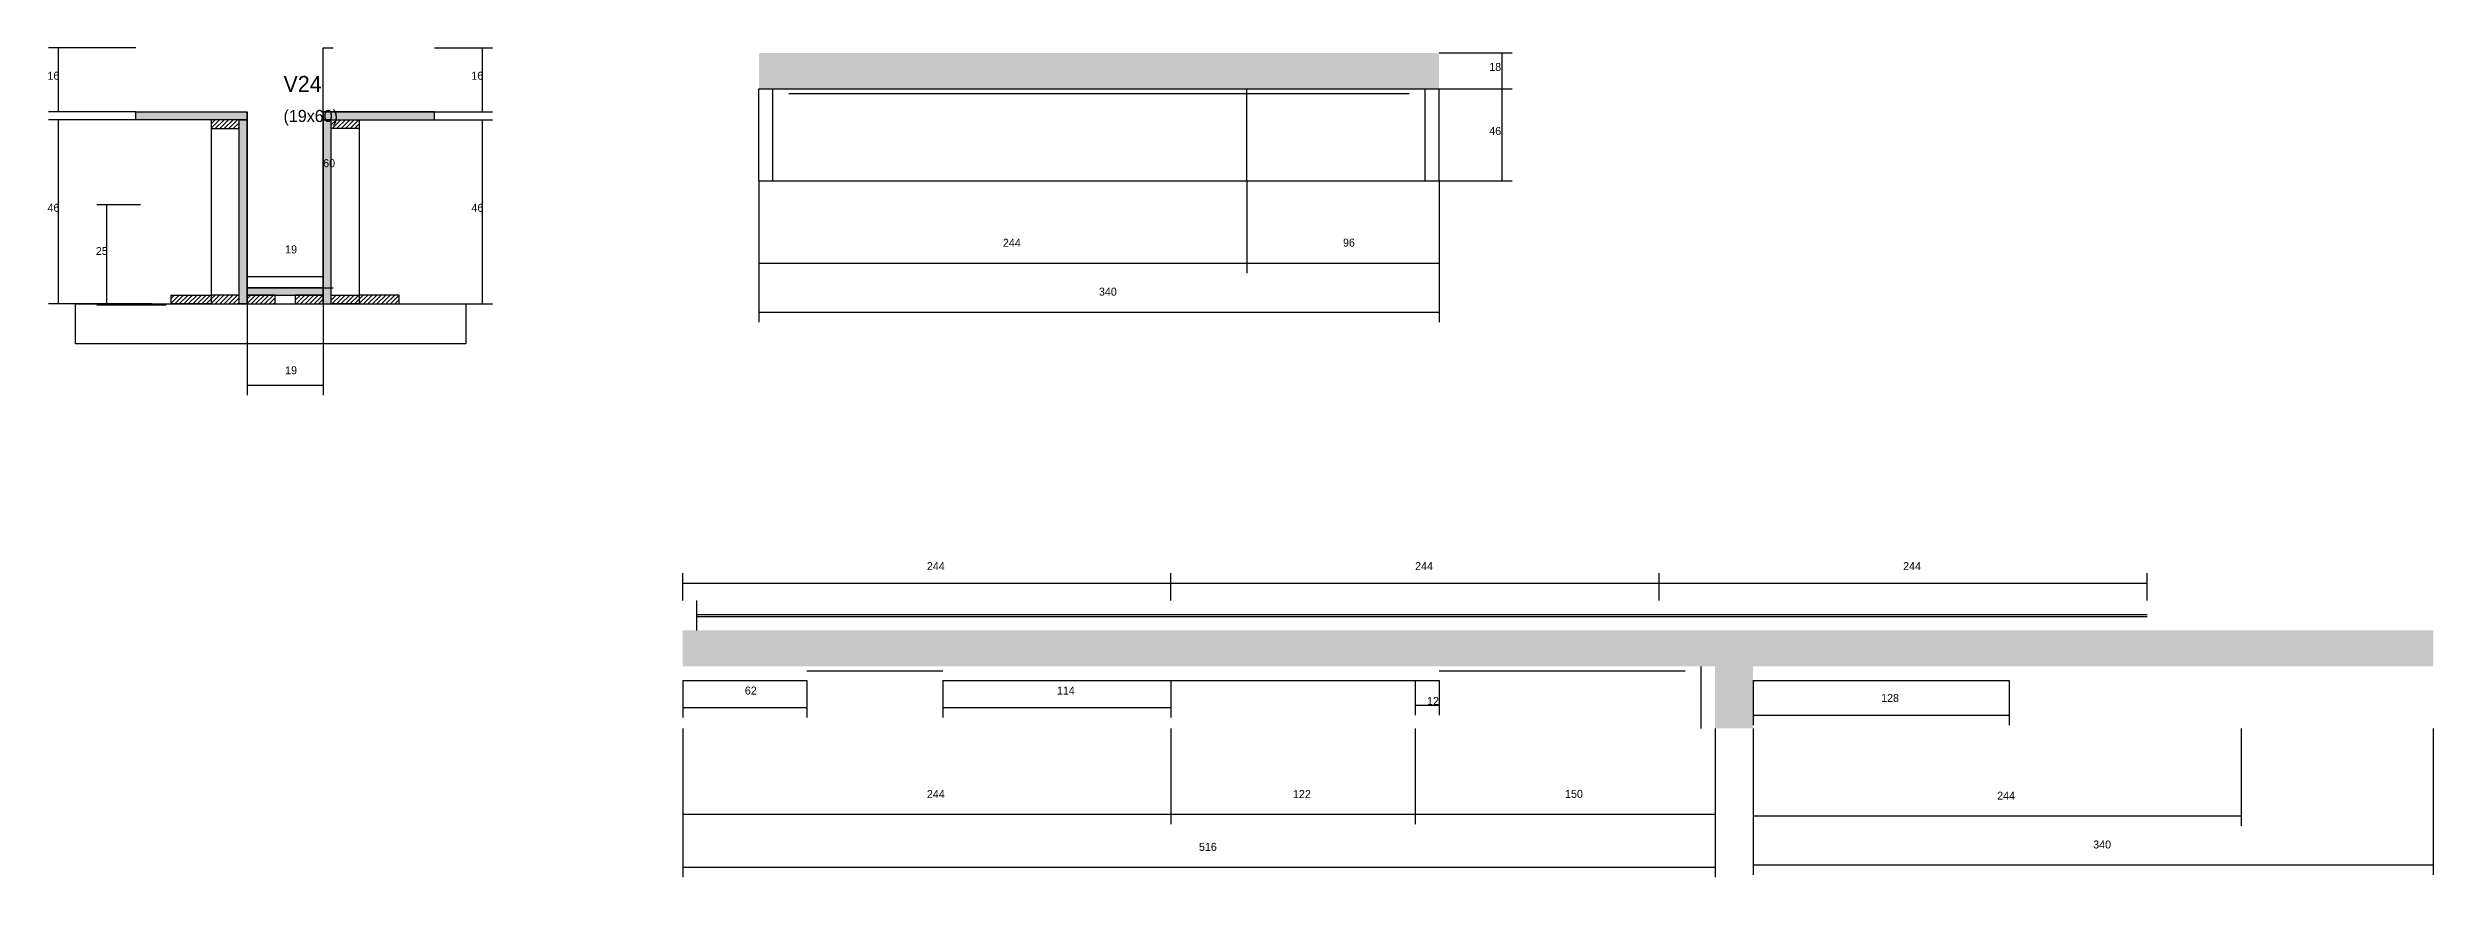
# Model space of a CAD drawing. Header units: metres. Extents: x -8098 to -5914, y 7094 to 7521.
# Drawn here: x -7106 to -5914, y 7106 to 7521 of the extents above; entities that cross this region are included whole.
import ezdxf

# ---------------------------------------------------------------- set-up
doc = ezdxf.new("R2010")
doc.units = ezdxf.units.M
for name, color, linetype in [('COTA', 241, 'Continuous'), ('Cota Seção (2x)', 4, 'Continuous'), ('Hachura', 253, 'Continuous'), ('Madeira', 126, 'Continuous'), ('Painéis', 200, 'Continuous'), ('SARR_2.2x7', 40, 'Continuous'), ('Texto Seção', 7, 'Continuous')]:
    doc.layers.add(name, color=color, linetype=linetype)

msp = doc.modelspace()

# ---------------------------------------------------------------- hatches: boundary and pattern name
at = {"layer": 'COTA'}
h = msp.add_hatch(dxfattribs=at)
h.set_pattern_fill('AR-CONC', scale=0.03)
h.paths.add_polyline_path([(-6750.9, 7518.3), (-6750.9, 7500.3), (-6410.9, 7500.3), (-6410.9, 7518.3)])
h = msp.add_hatch(dxfattribs=at)
h.set_pattern_fill('AR-CONC', scale=0.03)
h.paths.add_polyline_path([(-6788.9, 7229.7), (-6788.9, 7211.7), (-6272.9, 7211.7), (-6272.9, 7180.7), (-6253.9, 7180.7), (-6253.9, 7211.7), (-5913.9, 7211.7), (-5913.9, 7229.7), (-6056.9, 7229.7)])
at = {"layer": 'Hachura'}
h = msp.add_hatch(color=8, dxfattribs=at)
h.dxf.hatch_style = 1
h.paths.add_polyline_path([(-7062.3, 7484.9), (-7062.3, 7488.9), (-7062.3, 7488.9), (-7006.7, 7488.9), (-7006.7, 7488.9), (-7006.7, 7484.9), (-7006.7, 7484.9), (-7062.3, 7484.9)])
h = msp.add_hatch(color=8, dxfattribs=at)
h.dxf.hatch_style = 1
h.paths.add_polyline_path([(-7010.7, 7488.9), (-7006.7, 7488.9), (-7006.7, 7488.9), (-7006.7, 7392.9), (-7006.7, 7392.9), (-7010.7, 7392.9), (-7010.7, 7392.9), (-7010.7, 7488.9)])
h = msp.add_hatch(color=8, dxfattribs=at)
h.dxf.hatch_style = 1
h.paths.add_polyline_path([(-6964.7, 7488.9), (-6968.7, 7488.9), (-6968.7, 7488.9), (-6968.7, 7392.9), (-6968.7, 7392.9), (-6964.7, 7392.9), (-6964.7, 7392.9), (-6964.7, 7488.9)])
h = msp.add_hatch(color=8, dxfattribs=at)
h.dxf.hatch_style = 1
h.paths.add_polyline_path([(-6913.1, 7484.9), (-6913.1, 7488.9), (-6913.1, 7488.9), (-6968.7, 7488.9), (-6968.7, 7488.9), (-6968.7, 7484.9), (-6968.7, 7484.9), (-6913.1, 7484.9)])
h = msp.add_hatch(dxfattribs=at)
h.set_pattern_fill('ANSI31', scale=0.5)
h.paths.add_polyline_path([(-7010.7, 7480.5), (-7010.7, 7484.9), (-7010.7, 7484.9), (-7024.7, 7484.9), (-7024.7, 7484.9), (-7024.7, 7480.5), (-7024.7, 7480.5), (-7010.7, 7480.5)])
h = msp.add_hatch(dxfattribs=at)
h.set_pattern_fill('ANSI31', scale=0.5)
h.paths.add_polyline_path([(-6964.7, 7480.5), (-6964.7, 7484.9), (-6964.7, 7484.9), (-6950.7, 7484.9), (-6950.7, 7484.9), (-6950.7, 7480.5), (-6950.7, 7480.5), (-6964.7, 7480.5)])
h = msp.add_hatch(dxfattribs=at)
h.set_pattern_fill('ANSI31', scale=0.5)
h.paths.add_polyline_path([(-7044.7, 7392.9), (-7044.7, 7397.3), (-7044.7, 7397.3), (-7024.7, 7397.3), (-7024.7, 7397.3), (-7024.7, 7392.9), (-7024.7, 7392.9), (-7044.7, 7392.9)])
h = msp.add_hatch(dxfattribs=at)
h.set_pattern_fill('ANSI31', scale=0.5)
h.paths.add_polyline_path([(-7010.7, 7392.9), (-7010.7, 7397.3), (-7010.7, 7397.3), (-7024.7, 7397.3), (-7024.7, 7397.3), (-7024.7, 7392.9), (-7024.7, 7392.9), (-7010.7, 7392.9)])
h = msp.add_hatch(color=8, dxfattribs=at)
h.dxf.hatch_style = 1
h.paths.add_polyline_path([(-6968.7, 7397.3), (-6968.7, 7400.9), (-6968.7, 7400.9), (-7006.7, 7400.9), (-7006.7, 7400.9), (-7006.7, 7397.3), (-7006.7, 7397.3), (-6968.7, 7397.3)])
h = msp.add_hatch(dxfattribs=at)
h.set_pattern_fill('ANSI31', scale=0.5)
h.paths.add_polyline_path([(-6992.7, 7392.9), (-6992.7, 7397.3), (-6992.7, 7397.3), (-7006.7, 7397.3), (-7006.7, 7397.3), (-7006.7, 7392.9), (-7006.7, 7392.9), (-6992.7, 7392.9)])
h = msp.add_hatch(dxfattribs=at)
h.set_pattern_fill('ANSI31', scale=0.5)
h.paths.add_polyline_path([(-6968.7, 7392.9), (-6968.7, 7397.3), (-6968.7, 7397.3), (-6982.7, 7397.3), (-6982.7, 7397.3), (-6982.7, 7392.9), (-6982.7, 7392.9), (-6968.7, 7392.9)])
h = msp.add_hatch(dxfattribs=at)
h.set_pattern_fill('ANSI31', scale=0.5)
h.paths.add_polyline_path([(-6964.7, 7392.9), (-6964.7, 7397.3), (-6964.7, 7397.3), (-6950.7, 7397.3), (-6950.7, 7397.3), (-6950.7, 7392.9), (-6950.7, 7392.9), (-6964.7, 7392.9)])
h = msp.add_hatch(dxfattribs=at)
h.set_pattern_fill('ANSI31', scale=0.5)
h.paths.add_polyline_path([(-6930.7, 7392.9), (-6930.7, 7397.3), (-6930.7, 7397.3), (-6950.7, 7397.3), (-6950.7, 7397.3), (-6950.7, 7392.9), (-6950.7, 7392.9), (-6930.7, 7392.9)])

# ---------------------------------------------------------------- linework, layer by layer
at = {"layer": 'COTA'}
for p, q in [((-7062.3, 7520.9), (-7106, 7520.9)), ((-7101, 7488.9), (-7101, 7520.9)), ((-6913.1, 7520.9), (-6884.1, 7520.9)), ((-6889.1, 7488.9), (-6889.1, 7520.9)), ((-6410.9, 7518.3), (-6374.3, 7518.3)), ((-6379.3, 7500.3), (-6379.3, 7518.3)), ((-7062.3, 7488.9), (-7106, 7488.9)), ((-6913.1, 7488.9), (-6884.1, 7488.9)), ((-6410.9, 7500.3), (-6374.3, 7500.3)), ((-6410.9, 7500.3), (-6374.3, 7500.3)), ((-6379.3, 7454.3), (-6379.3, 7500.3)), ((-7062.3, 7484.9), (-7106, 7484.9)), ((-7101, 7392.9), (-7101, 7484.9)), ((-6913.1, 7484.9), (-6884.1, 7484.9)), ((-6889.1, 7392.9), (-6889.1, 7484.9)), ((-6750.9, 7454.3), (-6750.9, 7408.3)), ((-6750.9, 7454.3), (-6750.9, 7383.8)), ((-6506.9, 7454.3), (-6506.9, 7408.3)), ((-6506.9, 7454.3), (-6506.9, 7408.3)), ((-6410.9, 7454.3), (-6410.9, 7408.3)), ((-6410.9, 7454.3), (-6410.9, 7383.8)), ((-6410.9, 7454.3), (-6374.3, 7454.3)), ((-7060, 7442.4), (-7081.8, 7442.4)), ((-7076.8, 7392.3), (-7076.8, 7442.4)), ((-6750.9, 7413.3), (-6506.9, 7413.3)), ((-6506.9, 7413.3), (-6410.9, 7413.3)), ((-7054.3, 7392.9), (-7106, 7392.9)), ((-7047.2, 7392.3), (-7081.8, 7392.3)), ((-7006.7, 7392.9), (-7006.7, 7347.2)), ((-6968.7, 7392.9), (-6968.7, 7347.2)), ((-6930.7, 7392.9), (-6884.1, 7392.9)), ((-6750.9, 7388.8), (-6410.9, 7388.8)), ((-7006.7, 7352.2), (-6968.7, 7352.2)), ((-6788.9, 7244.7), (-6788.9, 7258.3)), ((-6788.9, 7253.3), (-6544.9, 7253.3)), ((-6544.9, 7244.7), (-6544.9, 7258.3)), ((-6544.9, 7244.7), (-6544.9, 7258.3)), ((-6544.9, 7253.3), (-6300.9, 7253.3)), ((-6300.9, 7244.7), (-6300.9, 7258.3)), ((-6300.9, 7244.7), (-6300.9, 7258.3)), ((-6300.9, 7253.3), (-6056.9, 7253.3)), ((-6056.9, 7244.7), (-6056.9, 7258.3)), ((-6788.9, 7204.7), (-6788.9, 7186.1)), ((-6726.9, 7204.7), (-6726.9, 7186.1)), ((-6658.9, 7204.7), (-6658.9, 7186.1)), ((-6544.9, 7204.7), (-6544.9, 7186.1)), ((-6422.9, 7204.7), (-6422.9, 7187.4)), ((-6410.9, 7204.7), (-6410.9, 7187.4)), ((-6253.9, 7204.7), (-6253.9, 7182.4)), ((-6125.9, 7204.7), (-6125.9, 7182.4)), ((-6788.9, 7191.1), (-6726.9, 7191.1)), ((-6658.9, 7191.1), (-6544.9, 7191.1)), ((-6422.9, 7192.4), (-6410.9, 7192.4)), ((-6788.9, 7180.7), (-6788.9, 7132.8)), ((-6788.9, 7180.7), (-6788.9, 7106.3)), ((-6544.9, 7180.7), (-6544.9, 7132.8)), ((-6544.9, 7180.7), (-6544.9, 7132.8)), ((-6422.9, 7180.7), (-6422.9, 7132.8)), ((-6422.9, 7180.7), (-6422.9, 7132.8)), ((-6272.9, 7180.7), (-6272.9, 7106.3)), ((-6253.9, 7187.4), (-6125.9, 7187.4)), ((-6253.9, 7180.7), (-6253.9, 7132)), ((-6253.9, 7180.7), (-6253.9, 7107.5)), ((-6009.9, 7180.7), (-6009.9, 7132)), ((-5913.9, 7180.7), (-5913.9, 7107.5)), ((-6272.9, 7168.4), (-6272.9, 7132.8)), ((-6788.9, 7137.8), (-6544.9, 7137.8)), ((-6544.9, 7137.8), (-6422.9, 7137.8)), ((-6422.9, 7137.8), (-6272.9, 7137.8)), ((-6253.9, 7137), (-6009.9, 7137)), ((-6788.9, 7111.3), (-6272.9, 7111.3)), ((-6253.9, 7112.5), (-5913.9, 7112.5))]:
    msp.add_line(p, q, dxfattribs=at)
at = {"layer": 'Cota Seção (2x)'}
for p, q in [((-6968.7, 7400.9), (-6968.7, 7520.9)), ((-6968.7, 7520.9), (-6963.7, 7520.9)), ((-7006.7, 7400.9), (-7006.7, 7411.6)), ((-7006.7, 7406.6), (-6968.7, 7406.6)), ((-6968.7, 7400.9), (-6968.7, 7411.6)), ((-6968.7, 7400.9), (-6963.7, 7400.9))]:
    msp.add_line(p, q, dxfattribs=at)
at = {"layer": 'Madeira'}
for points in [[(-7010.7, 7480.5), (-7010.7, 7484.9), (-7024.7, 7484.9), (-7024.7, 7480.5)], [(-7010.7, 7484.9), (-7024.7, 7484.9), (-7024.7, 7392.9), (-7010.7, 7392.9)], [(-6964.7, 7480.5), (-6964.7, 7484.9), (-6950.7, 7484.9), (-6950.7, 7480.5)], [(-6964.7, 7484.9), (-6950.7, 7484.9), (-6950.7, 7392.9), (-6964.7, 7392.9)], [(-7044.7, 7392.9), (-7044.7, 7397.3), (-7024.7, 7397.3), (-7024.7, 7392.9)], [(-7010.7, 7392.9), (-7010.7, 7397.3), (-7024.7, 7397.3), (-7024.7, 7392.9)], [(-6992.7, 7392.9), (-6992.7, 7397.3), (-7006.7, 7397.3), (-7006.7, 7392.9)], [(-6968.7, 7392.9), (-6968.7, 7397.3), (-6982.7, 7397.3), (-6982.7, 7392.9)], [(-6964.7, 7392.9), (-6964.7, 7397.3), (-6950.7, 7397.3), (-6950.7, 7392.9)], [(-6930.7, 7392.9), (-6930.7, 7397.3), (-6950.7, 7397.3), (-6950.7, 7392.9)], [(-6897.3, 7372.9), (-7092.5, 7372.9), (-7092.5, 7392.9), (-6897.3, 7392.9)]]:
    msp.add_lwpolyline(points, close=True, dxfattribs=at)
at = {"layer": 'Painéis'}
for p, q in [((-7062.3, 7488.9), (-7006.7, 7488.9)), ((-7062.3, 7484.9), (-7062.3, 7488.9)), ((-7006.7, 7484.9), (-7006.7, 7488.9)), ((-6968.7, 7488.9), (-6913.1, 7488.9)), ((-6968.7, 7484.9), (-6968.7, 7488.9)), ((-6913.1, 7484.9), (-6913.1, 7488.9)), ((-6750.9, 7500.3), (-6410.9, 7500.3)), ((-6750.9, 7454.3), (-6750.9, 7500.3)), ((-6506.9, 7454.3), (-6506.9, 7500.3)), ((-6410.9, 7454.3), (-6410.9, 7500.3)), ((-7006.7, 7392.9), (-7006.7, 7484.9)), ((-6968.7, 7392.9), (-6968.7, 7484.9)), ((-6750.9, 7454.3), (-6410.9, 7454.3)), ((-7006.7, 7400.9), (-6968.7, 7400.9)), ((-7006.7, 7397.3), (-7006.7, 7400.9)), ((-6968.7, 7397.3), (-6968.7, 7400.9))]:
    msp.add_line(p, q, dxfattribs=at)
for points in [[(-7062.3, 7484.9), (-7062.3, 7488.9), (-7006.7, 7488.9), (-7006.7, 7484.9)], [(-6913.1, 7484.9), (-6913.1, 7488.9), (-6968.7, 7488.9), (-6968.7, 7484.9)], [(-7010.7, 7484.9), (-7006.7, 7484.9), (-7006.7, 7392.9), (-7010.7, 7392.9)], [(-6964.7, 7484.9), (-6968.7, 7484.9), (-6968.7, 7392.9), (-6964.7, 7392.9)], [(-6968.7, 7397.3), (-6968.7, 7400.9), (-7006.7, 7400.9), (-7006.7, 7397.3)]]:
    msp.add_lwpolyline(points, close=True, dxfattribs=at)
at = {"layer": 'SARR_2.2x7'}
for p, q in [((-6743.9, 7454.3), (-6743.9, 7500.3)), ((-6735.9, 7498.1), (-6506.9, 7498.1)), ((-6506.9, 7498.1), (-6425.9, 7498.1)), ((-6417.9, 7454.3), (-6417.9, 7500.3)), ((-6781.9, 7229.7), (-6781.9, 7244.7)), ((-6781.9, 7237.7), (-6544.9, 7237.7)), ((-6781.9, 7236.7), (-6544.9, 7236.7)), ((-6544.9, 7237.7), (-6300.9, 7237.7)), ((-6544.9, 7236.7), (-6300.9, 7236.7)), ((-6300.9, 7237.7), (-6056.9, 7237.7)), ((-6300.9, 7236.7), (-6056.9, 7236.7)), ((-6788.9, 7204.7), (-6726.9, 7204.7)), ((-6726.9, 7209.5), (-6658.9, 7209.5)), ((-6658.9, 7204.7), (-6544.9, 7204.7)), ((-6544.9, 7204.7), (-6422.9, 7204.7)), ((-6422.9, 7204.7), (-6410.9, 7204.7)), ((-6410.9, 7209.5), (-6287.9, 7209.5)), ((-6279.9, 7180.7), (-6279.9, 7211.7)), ((-6253.9, 7204.7), (-6125.9, 7204.7))]:
    msp.add_line(p, q, dxfattribs=at)

# ---------------------------------------------------------------- texts
at = {"layer": 'COTA'}
for s, p in [('18', (-6385.8, 7509.3)), ('16', (-7106.5, 7504.9)), ('16', (-6894.6, 7504.9)), ('46', (-6385.8, 7477.3)), ('46', (-7106.5, 7438.9)), ('46', (-6894.6, 7438.9)), ('25', (-7082.3, 7417.3)), ('244', (-6628.9, 7421.4)), ('96', (-6458.9, 7421.5)), ('340', (-6580.9, 7397)), ('19', (-6987.7, 7357.7)), ('244', (-6666.9, 7259.8)), ('244', (-6422.9, 7259.8)), ('244', (-6178.9, 7259.8)), ('62', (-6757.9, 7197.6)), ('114', (-6601.9, 7197.6)), ('12', (-6416.9, 7192.4)), ('128', (-6189.9, 7193.9)), ('244', (-6666.9, 7145.9)), ('122', (-6483.9, 7145.9)), ('150', (-6347.9, 7146)), ('244', (-6131.9, 7145.1)), ('516', (-6530.9, 7119.5)), ('340', (-6083.9, 7120.7))]:
    msp.add_text(s, height=4, dxfattribs=at).set_placement(p)
at = {"layer": 'Cota Seção (2x)'}
for s, p in [('60', (-6968.7, 7461.2)), ('19', (-6987.7, 7418.1))]:
    msp.add_text(s, height=4, dxfattribs=at).set_placement(p)
at = {"layer": 'Texto Seção'}
for s, height, p in [('V24', 8, (-6988.5, 7498.8)), ('(19x60)', 6, (-6988.5, 7483.8))]:
    msp.add_text(s, height=height, dxfattribs=at).set_placement(p)

doc.saveas('drawing.dxf')
